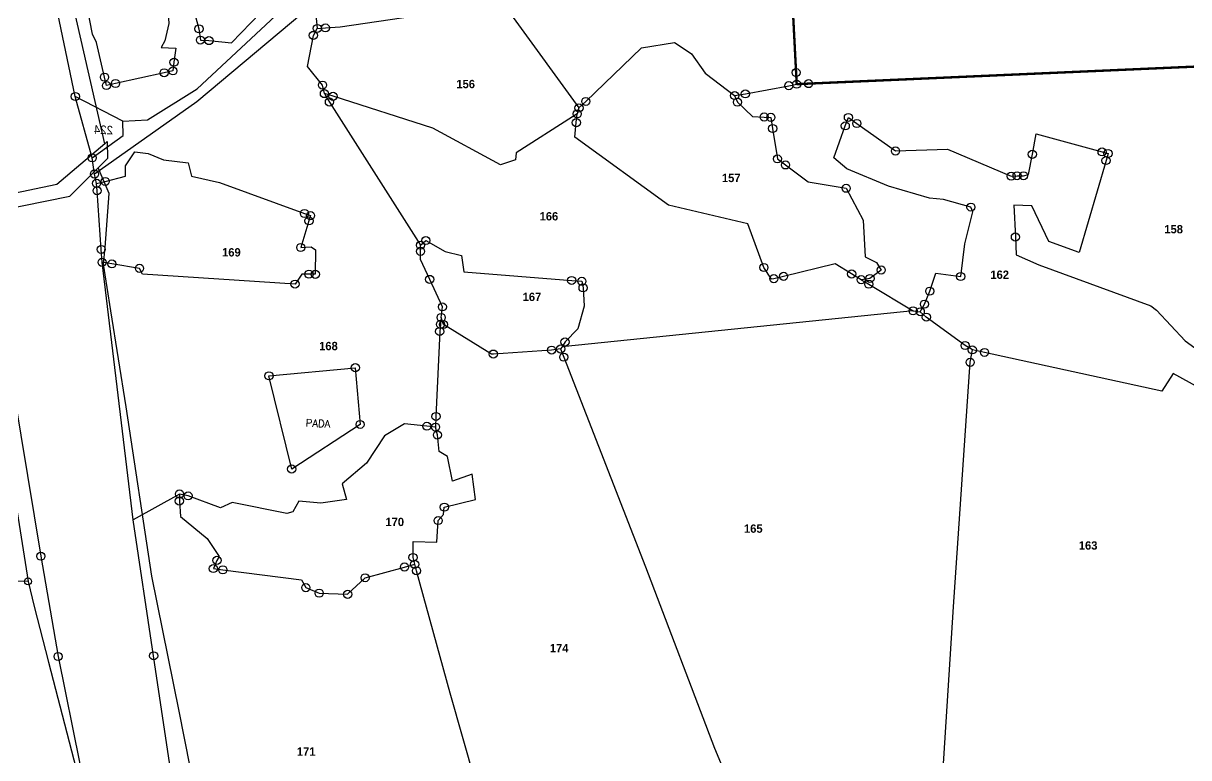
# Model space of a CAD drawing. Header units: metres. Extents: x 260330 to 264311, y 2217268 to 2221292.
# Drawn here: x 262253 to 263372, y 2218165 to 2218870 of the extents above; entities that cross this region are included whole.
import ezdxf
from ezdxf.enums import TextEntityAlignment as Align

# ---------------------------------------------------------------- set-up
doc = ezdxf.new("R2010")
doc.units = ezdxf.units.M
doc.header["$MEASUREMENT"] = 0
for name, color, linetype in [('C-BRDG-FOUNDATION', 2, 'Continuous'), ('OFF', 1, 'Continuous'), ('POLY_PARCEL', 6, 'Continuous'), ('POLY_ROAD', 30, 'Continuous'), ('POLY_WATER', 4, 'Continuous'), ('SYM_STONE', 1, 'Continuous'), ('TEXT_MAPIN', 7, 'Continuous'), ('TEXT_PARCEL', 7, 'Continuous'), ('V_BOUND_LINE', 7, 'Continuous')]:
    doc.layers.add(name, color=color, linetype=linetype)
doc.styles.get("Standard").update_dxf_attribs({"font": 'simplex.shx'})
doc.styles.add('TEXT_MAP', font='', dxfattribs={"height": 2.5})
doc.styles.get('TEXT_MAP').set_extended_font_data('Kruti Dev 050')

# ---------------------------------------------------------------- blocks, each defined once
blk = doc.blocks.new('STONE')
blk.add_circle((0, 0), 0.851)

msp = doc.modelspace()

# ---------------------------------------------------------------- linework, layer by layer
at = {"layer": 'OFF', "ltscale": 10, "flags": 128}
for points in [[(262333.5, 2218756.5), (262333.9, 2218740.4)], [(262321.3, 2218725.4), (262319.1, 2218740.9)]]:
    msp.add_lwpolyline(points, dxfattribs=at)
at = {"layer": 'POLY_PARCEL', "ltscale": 10, "flags": 128}
for points in [[(262330.9, 2218818.4), (262323.1, 2218851.7), (262319.5, 2218859.6), (262300.3, 2218958.7), (262277.2, 2219078.9), (262274.8, 2219089.4), (262283.6, 2219083.6), (262313.2, 2219064.2), (262364.3, 2218991.5), (262383.3, 2218922.2), (262391.7, 2218884.4), (262392.6, 2218869.8), (262388.9, 2218853.3), (262385.4, 2218847), (262399.3, 2218846.3), (262397.6, 2218832.7), (262396.6, 2218824.4), (262388.2, 2218822.6), (262341.5, 2218812.3), (262332.8, 2218810.3), (262330.9, 2218818.4)], [(262363.4, 2219086.4), (262364.1, 2219077.5), (262368.7, 2219020.3), (262382.7, 2218998.5), (262403.4, 2218931.9), (262421.6, 2218864.8), (262423, 2218854), (262431.2, 2218853.5), (262452.8, 2218851.4), (262490.1, 2218889.7), (262523.1, 2218903.9)], [(262532.3, 2218889.1), (262533, 2218883.4), (262534, 2218875.2), (262535.2, 2218865.2)], [(262535.2, 2218865.2), (262543, 2218865.7), (262557.1, 2218866.6), (262690.2, 2218886.4), (262708.3, 2218884.3), (262717.4, 2218882.3), (262723.1, 2218875.8), (262786.4, 2218788.8)], [(262542, 2218802.6), (262540.2, 2218810.8), (262525.8, 2218828.5), (262531.4, 2218858.5), (262535.2, 2218865.2)], [(262786.4, 2218788.8), (262792.9, 2218795.1), (262846.4, 2218846.7), (262878.1, 2218851.7), (262888.4, 2218844.9), (262894.5, 2218840.9), (262907.5, 2218822.1), (262935.8, 2218800.7)], [(262935.8, 2218800.7), (262946.1, 2218802.3), (262987.9, 2218810.2), (262995.4, 2218811.6)], [(262348.4, 2218776.2), (262302.9, 2218799.8)], [(262542, 2218802.6), (262545.3, 2218797), (262546.8, 2218794.5), (262634.2, 2218657)], [(262784.7, 2218783.2), (262780.2, 2218780.3), (262726.1, 2218745.7), (262725.4, 2218739), (262711, 2218734.3), (262646, 2218769.4), (262550.3, 2218800), (262542, 2218802.6)], [(262935.8, 2218800.7), (262938.5, 2218794.4), (262953, 2218780.7), (262964.1, 2218780.1), (262970.6, 2218779.8), (262972.3, 2218769.1), (262976.9, 2218739.9), (262984.6, 2218734.1), (263006.4, 2218717.9), (263042.9, 2218711.7), (263059.3, 2218681), (263061.1, 2218646), (263072, 2218640.4), (263076.5, 2218633.2), (263065.7, 2218625.1), (263063.8, 2218624.8), (263057.2, 2218623.9)], [(262786.4, 2218788.8), (262784.7, 2218783.2)], [(263057.2, 2218623.9), (263048.1, 2218629.4), (263032.3, 2218639.1), (262982.8, 2218627.1), (262973.4, 2218624.9), (262971.1, 2218624.3), (262963.9, 2218635.6), (262948.6, 2218677.5), (262872.3, 2218695.4), (262782.5, 2218760.9), (262783.8, 2218774.7), (262784.7, 2218783.2)], [(263030.9, 2218740.8), (263042, 2218771.6), (263045, 2218779.7), (263053.1, 2218773.9), (263090.2, 2218747.5), (263140.1, 2218749.3), (263201.3, 2218723.3), (263206.9, 2218723.7), (263213.1, 2218723.7), (263217.9, 2218724.8), (263221.6, 2218744.3), (263225.2, 2218764.1), (263288.5, 2218746.6), (263294.2, 2218745.1), (263292.3, 2218738.3), (263266.4, 2218649.9), (263237.4, 2218660.5), (263221.1, 2218694.8), (263203.9, 2218695.5), (263205.3, 2218664.9), (263206.1, 2218647.7), (263227.7, 2218638.1), (263335.3, 2218598.9), (263340.6, 2218594.5), (263368.4, 2218565.3), (263403.2, 2218539.8)], [(262323.3, 2218716.4), (262331.6, 2218718.3), (262351, 2218723.4), (262351.2, 2218733.3), (262360.1, 2218746.7), (262372.8, 2218745.2), (262387.7, 2218739), (262411.3, 2218736), (262414.5, 2218723.2), (262441.4, 2218717.3), (262522.9, 2218687.5), (262528.7, 2218685.4), (262527.2, 2218680.4), (262519.3, 2218654.8), (262529.2, 2218655.5), (262533.4, 2218652.5), (262533.3, 2218629.1), (262527.2, 2218629.2), (262520.3, 2218629.3), (262513.8, 2218619.7), (262367.5, 2218629.2), (262364.5, 2218634.8), (262338, 2218639.1), (262328.6, 2218640.6)], [(263114, 2218593.1), (263118, 2218600.4), (263123.1, 2218612.9), (263128.8, 2218630.1), (263152.8, 2218627), (263156.8, 2218658.3), (263164.6, 2218689), (263162.6, 2218693.6), (263136.2, 2218700.8), (263122.7, 2218702.3), (263083.6, 2218713.8), (263043.5, 2218730.4), (263030.9, 2218740.8)], [(262634.2, 2218657), (262639.4, 2218661.5), (262657.8, 2218650.9), (262673.7, 2218647.1), (262675.7, 2218631.4), (262779.4, 2218623.2), (262789.2, 2218622.4), (262790.3, 2218616.1), (262791.3, 2218598.5), (262785.4, 2218576.7), (262773, 2218564.1), (262770.3, 2218559.6)], [(262654.1, 2218587.6), (262655.3, 2218597.8), (262643.1, 2218624.2), (262634.3, 2218643.2), (262634.3, 2218651.1), (262634.2, 2218657)], [(263057.2, 2218623.9), (263063, 2218620.5), (263064.6, 2218619.6), (263107.1, 2218594)], [(263107.1, 2218594), (262773.4, 2218559.9), (262770.3, 2218559.6)], [(263107.1, 2218594), (263114, 2218593.1)], [(262654.1, 2218587.6), (262653.4, 2218581.2), (262653.4, 2218581), (262652.7, 2218574.2), (262649.1, 2218492.6), (262648.7, 2218482.4)], [(262768.8, 2218557.4), (262760.1, 2218556.3), (262704.2, 2218552.5), (262702.3, 2218552.3), (262656.3, 2218580.9), (262656, 2218581.9), (262654.1, 2218587.6)], [(263164, 2218556.5), (263157, 2218560.7), (263119.8, 2218588), (263114, 2218593.1)], [(262770.3, 2218559.6), (262768.8, 2218557.4)], [(262768.8, 2218557.4), (262771.8, 2218549.5), (262850.3, 2218348.1), (262916.6, 2218174.2), (262950.2, 2218093.6), (262955.1, 2218061.5), (262957.1, 2218050.8)], [(263135.6, 2218139.4), (263135.8, 2218149.2), (263145.8, 2218309.7), (263161.9, 2218544.6), (263164, 2218556.5)], [(263389.4, 2218515.8), (263381.6, 2218520.1), (263356.8, 2218533.8), (263345.9, 2218517), (263175.7, 2218554.1), (263164, 2218556.5)], [(262488.8, 2218531.6), (262571.7, 2218539.4), (262576.3, 2218484.9), (262510.6, 2218442.1), (262488.8, 2218531.6)], [(262648.7, 2218482.4), (262640.4, 2218483.2), (262618.8, 2218485.5), (262599.7, 2218473.9), (262582.4, 2218447.7), (262559.2, 2218428), (262563.1, 2218412.9), (262538.7, 2218409.2), (262517.6, 2218411.1), (262511.7, 2218400.9)], [(262628.7, 2218350.6), (262627.1, 2218357.2), (262627.2, 2218372.4), (262650, 2218372), (262651.2, 2218392.6), (262656.3, 2218398.6), (262657.1, 2218405.5), (262687, 2218412.7), (262683.8, 2218437.1), (262665.1, 2218430.6), (262660.1, 2218454), (262652.2, 2218458.9), (262650.5, 2218474.8), (262648.7, 2218482.4)], [(262402.9, 2218418.1), (262358.4, 2218393.2)], [(262402.9, 2218418.1), (262402.8, 2218411.4), (262403.9, 2218396.6), (262429.4, 2218375.3), (262441, 2218358.1), (262438.9, 2218354.4), (262435.4, 2218346.5), (262444.5, 2218345.3), (262520.1, 2218335.8), (262524.2, 2218328.2), (262537, 2218322.9), (262564.3, 2218321.8), (262581.1, 2218337.7), (262618.9, 2218348), (262628.7, 2218350.6)], [(262511.7, 2218400.9), (262506.1, 2218399.5), (262453.5, 2218409.9), (262442.3, 2218405), (262411.2, 2218416.3), (262402.9, 2218418.1)], [(262692.6, 2218121.4), (262692.1, 2218123.9), (262691.5, 2218128), (262687.1, 2218141.3), (262662.8, 2218227), (262630.4, 2218344.4), (262628.7, 2218350.6)], [(262257.5, 2218334.2), (262188.5, 2218335.8)]]:
    msp.add_lwpolyline(points, dxfattribs=at)
at = {"layer": 'POLY_ROAD', "ltscale": 10, "flags": 128}
for points in [[(262340.2, 2220533.1), (262296.4, 2220322.9), (262252.7, 2220029.1), (262228.3, 2219852.4), (262208.3, 2219705.2), (262207.2, 2219684.2), (262203.3, 2219516.4), (262201.5, 2219377.5), (262198.5, 2219221.7), (262200.1, 2219030.2), (262207.2, 2218808.8), (262211.9, 2218707.1), (262269.8, 2218358.4), (262286.4, 2218262.1), (262307.1, 2218159), (262311.9, 2218145.2), (262351.5, 2217975.3), (262411.4, 2217718), (262440, 2217587.9), (262462.7, 2217496.9), (262519.3, 2217267.6)], [(262331.1, 2218754.4), (262308.5, 2218853.8), (262296.1, 2218908.6), (262289.8, 2218958.2), (262284.9, 2219004.5), (262280.4, 2219047.5), (262278.1, 2219087.5), (262274.4, 2219124.7), (262272.1, 2219159.6), (262271.1, 2219192.8), (262270.1, 2219223.6), (262271.7, 2219251.2), (262273.4, 2219277.1), (262279.2, 2219451.2), (262282.6, 2219503.9), (262284.1, 2219613.3), (262286.5, 2219715.9)], [(262319.1, 2218740.9), (262302.9, 2218799.8), (262275.5, 2218930.5), (262266.2, 2219089.8), (262262.9, 2219252.7)], [(262331.1, 2218754.4), (262285.1, 2218715.3), (262203.8, 2218698.4)], [(262333.5, 2218756.5), (262331.1, 2218754.4)], [(262324.8, 2218731.3), (262333.9, 2218740.4)], [(262205.7, 2218685.5), (262297.7, 2218704), (262324.8, 2218731.3)], [(262552.6, 2217438.6), (262524.2, 2217568.6), (262488.4, 2217732.4), (262468.3, 2217839.3), (262458.8, 2217895.3), (262451.2, 2217955.2), (262434.4, 2218045.3), (262423.9, 2218101), (262402.7, 2218209.7), (262376.5, 2218339.3), (262351.7, 2218501.9), (262337.1, 2218594.1), (262330.1, 2218638.9), (262331.5, 2218654.7), (262335.5, 2218706.7), (262324.8, 2218731.3)], [(262323.3, 2218716.4), (262321.3, 2218725.4)], [(262328.6, 2218640.6), (262327.8, 2218653), (262323.8, 2218709.4), (262323.3, 2218716.4)], [(262205.7, 2218685.5), (262204.7, 2218672.1), (262219.1, 2218578), (262229.1, 2218513.8), (262243.4, 2218425.4), (262257.5, 2218334.2)], [(262358.4, 2218393.2), (262328.6, 2218640.6)], [(262433.7, 2217905.6), (262430.4, 2217912.6), (262378.1, 2218262.8), (262358.4, 2218393.2)], [(262257.5, 2218334.2), (262263.5, 2218310.1), (262277.3, 2218256.6), (262319.2, 2218095.1), (262333.1, 2218040.9), (262349, 2217979.7)]]:
    msp.add_lwpolyline(points, dxfattribs=at)
at = {"layer": 'POLY_WATER', "ltscale": 10, "flags": 128}
for points in [[(262319.1, 2218740.9), (262348.9, 2218762.5), (262348.4, 2218776.2), (262372.2, 2218777.3), (262419.8, 2218807.3), (262523.1, 2218903.9)], [(262532.3, 2218889.1), (262419.5, 2218794.8), (262321.3, 2218725.4)]]:
    msp.add_lwpolyline(points, dxfattribs=at)
at = {"layer": 'V_BOUND_LINE', "ltscale": 10, "const_width": 2.29, "flags": 128}
for points in [[(262973.9, 2219039.5), (262974.7, 2219032.4), (262989.7, 2218907.1), (262991, 2218896.3), (262994.8, 2218822.8), (262995.4, 2218811.6)], [(262995.4, 2218811.6), (263006.8, 2218812.2), (263477.3, 2218832.9)]]:
    msp.add_lwpolyline(points, dxfattribs=at)

# ---------------------------------------------------------------- block references
at = {"layer": 'SYM_STONE'}
for p, xscale, yscale, zscale, rotation in [((262421.6, 2218864.8), 4.571041181490074, 4.571041181490074, 4.571041181490074, 357.2240163742465), ((262531.4, 2218858.5), 4.571041181490074, 4.571041181490074, 4.571041181490074, 357.2240163742465), ((262535.2, 2218865.2), 4.571041181490074, 4.571041181490074, 4.571041181490074, 357.2240163742465), ((262543, 2218865.7), 4.571041181490074, 4.571041181490074, 4.571041181490074, 357.2240163742465), ((262423, 2218854), 4.571041181490074, 4.571041181490074, 4.571041181490074, 357.2240163742465), ((262431.2, 2218853.5), 4.571041181490074, 4.571041181490074, 4.571041181490074, 357.2240163742465), ((262397.6, 2218832.7), 4.571041181490074, 4.571041181490074, 4.571041181490074, 357.2240163742465), ((262330.9, 2218818.4), 4.571041181490074, 4.571041181490074, 4.571041181490074, 357.2240163742465), ((262388.2, 2218822.6), 4.571041181490074, 4.571041181490074, 4.571041181490074, 357.2240163742465), ((262396.6, 2218824.4), 4.571041181490074, 4.571041181490074, 4.571041181490074, 357.2240163742465), ((262994.8, 2218822.8), 4.571041181490074, 4.571041181490074, 4.571041181490074, 357.2240163742465), ((262332.8, 2218810.3), 4.571041181490074, 4.571041181490074, 4.571041181490074, 357.2240163742465), ((262341.5, 2218812.3), 4.571041181490074, 4.571041181490074, 4.571041181490074, 357.2240163742465), ((262540.2, 2218810.8), 4.571041181490074, 4.571041181490074, 4.571041181490074, 357.2240163742465), ((262542, 2218802.6), 4.571041181490074, 4.571041181490074, 4.571041181490074, 357.2240163742465), ((262987.9, 2218810.2), 4.571041181490074, 4.571041181490074, 4.571041181490074, 357.2240163742465), ((262995.4, 2218811.6), 4.571041181490074, 4.571041181490074, 4.571041181490074, 357.2240163742465), ((263006.8, 2218812.2), 4.571041181490074, 4.571041181490074, 4.571041181490074, 357.2240163742465), ((262302.9, 2218799.8), 4.571041181490074, 4.571041181490074, 4.571041181490074, 357.2240163742465), ((262546.8, 2218794.5), 4.571041181490074, 4.571041181490074, 4.571041181490074, 357.2240163742465), ((262550.3, 2218800), 4.571041181490074, 4.571041181490074, 4.571041181490074, 357.2240163742465), ((262792.9, 2218795.1), 4.571041181490074, 4.571041181490074, 4.571041181490074, 357.2240163742465), ((262935.8, 2218800.7), 4.571041181490074, 4.571041181490074, 4.571041181490074, 357.2240163742465), ((262938.5, 2218794.4), 4.571041181490074, 4.571041181490074, 4.571041181490074, 357.2240163742465), ((262946.1, 2218802.3), 4.571041181490074, 4.571041181490074, 4.571041181490074, 357.2240163742465), ((262784.7, 2218783.2), 4.571041181490074, 4.571041181490074, 4.571041181490074, 357.2240163742465), ((262786.4, 2218788.8), 4.571041181490074, 4.571041181490074, 4.571041181490074, 357.2240163742465), ((262964.1, 2218780.1), 4.571041181490074, 4.571041181490074, 4.571041181490074, 357.2240163742465), ((262783.8, 2218774.7), 4.571041181490074, 4.571041181490074, 4.571041181490074, 357.2240163742465), ((262970.6, 2218779.8), 4.571041181490074, 4.571041181490074, 4.571041181490074, 357.2240163742465), ((262972.3, 2218769.1), 4.571041181490074, 4.571041181490074, 4.571041181490074, 357.2240163742465), ((263042, 2218771.6), 4.571041181490074, 4.571041181490074, 4.571041181490074, 357.2240163742465), ((263045, 2218779.7), 4.571041181490074, 4.571041181490074, 4.571041181490074, 357.2240163742465), ((263053.1, 2218773.9), 4.571041181490074, 4.571041181490074, 4.571041181490074, 357.2240163742465), ((263090.2, 2218747.5), 4.571041181490074, 4.571041181490074, 4.571041181490074, 357.2240163742465), ((263288.5, 2218746.6), 4.571041181490074, 4.571041181490074, 4.571041181490074, 357.2240163742465), ((262319.1, 2218740.9), 4.571041181490074, 4.571041181490074, 4.571041181490074, 357.2240163742465), ((262976.9, 2218739.9), 4.571041181490074, 4.571041181490074, 4.571041181490074, 357.2240163742465), ((263221.6, 2218744.3), 4.571041181490074, 4.571041181490074, 4.571041181490074, 357.2240163742465), ((263292.3, 2218738.3), 4.571041181490074, 4.571041181490074, 4.571041181490074, 357.2240163742465), ((263294.2, 2218745.1), 4.571041181490074, 4.571041181490074, 4.571041181490074, 357.2240163742465), ((262321.3, 2218725.4), 4.571041181490074, 4.571041181490074, 4.571041181490074, 357.2240163742465), ((262984.6, 2218734.1), 4.571041181490074, 4.571041181490074, 4.571041181490074, 357.2240163742465), ((262323.3, 2218716.4), 4.571041181490074, 4.571041181490074, 4.571041181490074, 357.2240163742465), ((262331.6, 2218718.3), 4.571041181490074, 4.571041181490074, 4.571041181490074, 357.2240163742465), ((263201.3, 2218723.3), 4.571041181490074, 4.571041181490074, 4.571041181490074, 357.2240163742465), ((263206.9, 2218723.7), 4.571041181490074, 4.571041181490074, 4.571041181490074, 357.2240163742465), ((263213.1, 2218723.7), 4.571041181490074, 4.571041181490074, 4.571041181490074, 357.2240163742465), ((262323.8, 2218709.4), 4.571041181490074, 4.571041181490074, 4.571041181490074, 357.2240163742465), ((263042.9, 2218711.7), 4.571041181490074, 4.571041181490074, 4.571041181490074, 357.2240163742465), ((263162.6, 2218693.6), 4.571041181490074, 4.571041181490074, 4.571041181490074, 357.2240163742465), ((262522.9, 2218687.5), 4.571041181490074, 4.571041181490074, 4.571041181490074, 357.2240163742465), ((262527.2, 2218680.4), 4.571041181490074, 4.571041181490074, 4.571041181490074, 357.2240163742465), ((262528.7, 2218685.4), 4.571041181490074, 4.571041181490074, 4.571041181490074, 357.2240163742465), ((262634.2, 2218657), 4.571041181490074, 4.571041181490074, 4.571041181490074, 357.2240163742465), ((262639.4, 2218661.5), 4.571041181490074, 4.571041181490074, 4.571041181490074, 357.2240163742465), ((263205.3, 2218664.9), 4.571041181490074, 4.571041181490074, 4.571041181490074, 357.2240163742465), ((262327.8, 2218653), 4.571041181490074, 4.571041181490074, 4.571041181490074, 357.2240163742465), ((262519.3, 2218654.8), 4.571041181490074, 4.571041181490074, 4.571041181490074, 357.2240163742465), ((262634.3, 2218651.1), 4.571041181490074, 4.571041181490074, 4.571041181490074, 357.2240163742465), ((262328.6, 2218640.6), 4.571041181490074, 4.571041181490074, 4.571041181490074, 357.2240163742465), ((262338, 2218639.1), 4.571041181490074, 4.571041181490074, 4.571041181490074, 357.2240163742465), ((262364.5, 2218634.8), 4.571041181490074, 4.571041181490074, 4.571041181490074, 357.2240163742465), ((262963.9, 2218635.6), 4.571041181490074, 4.571041181490074, 4.571041181490074, 357.2240163742465), ((262527.2, 2218629.2), 4.571041181490074, 4.571041181490074, 4.571041181490074, 357.2240163742465), ((262533.3, 2218629.1), 4.571041181490074, 4.571041181490074, 4.571041181490074, 357.2240163742465), ((262643.1, 2218624.2), 4.571041181490074, 4.571041181490074, 4.571041181490074, 357.2240163742465), ((262973.4, 2218624.9), 4.571041181490074, 4.571041181490074, 4.571041181490074, 357.2240163742465), ((262982.8, 2218627.1), 4.571041181490074, 4.571041181490074, 4.571041181490074, 357.2240163742465), ((263048.1, 2218629.4), 4.571041181490074, 4.571041181490074, 4.571041181490074, 357.2240163742465), ((263057.2, 2218623.9), 4.571041181490074, 4.571041181490074, 4.571041181490074, 357.2240163742465), ((263065.7, 2218625.1), 4.571041181490074, 4.571041181490074, 4.571041181490074, 357.2240163742465), ((263076.5, 2218633.2), 4.571041181490074, 4.571041181490074, 4.571041181490074, 357.2240163742465), ((263152.8, 2218627), 4.571041181490074, 4.571041181490074, 4.571041181490074, 357.2240163742465), ((262513.8, 2218619.7), 4.571041181490074, 4.571041181490074, 4.571041181490074, 357.2240163742465), ((262779.4, 2218623.2), 4.571041181490074, 4.571041181490074, 4.571041181490074, 357.2240163742465), ((262789.2, 2218622.4), 4.571041181490074, 4.571041181490074, 4.571041181490074, 357.2240163742465), ((262790.3, 2218616.1), 4.571041181490074, 4.571041181490074, 4.571041181490074, 357.2240163742465), ((263064.6, 2218619.6), 4.571041181490074, 4.571041181490074, 4.571041181490074, 357.2240163742465), ((263123.1, 2218612.9), 4.571041181490074, 4.571041181490074, 4.571041181490074, 357.2240163742465), ((262655.3, 2218597.8), 4.571041181490074, 4.571041181490074, 4.571041181490074, 357.2240163742465), ((263107.1, 2218594), 4.571041181490074, 4.571041181490074, 4.571041181490074, 357.2240163742465), ((263114, 2218593.1), 4.571041181490074, 4.571041181490074, 4.571041181490074, 357.2240163742465), ((263118, 2218600.4), 4.571041181490074, 4.571041181490074, 4.571041181490074, 357.2240163742465), ((262653.4, 2218581), 4.571041181490074, 4.571041181490074, 4.571041181490074, 357.2240163742465), ((262654.1, 2218587.6), 4.571041181490074, 4.571041181490074, 4.571041181490074, 357.2240163742465), ((262656.3, 2218580.9), 4.571041181490074, 4.571041181490074, 4.571041181490074, 357.2240163742465), ((263119.8, 2218588), 4.571041181490074, 4.571041181490074, 4.571041181490074, 357.2240163742465), ((262652.7, 2218574.2), 4.571041181490074, 4.571041181490074, 4.571041181490074, 357.2240163742465), ((262768.8, 2218557.4), 4.571041181490074, 4.571041181490074, 4.571041181490074, 357.2240163742465), ((262773, 2218564.1), 4.571041181490074, 4.571041181490074, 4.571041181490074, 357.2240163742465), ((263157, 2218560.7), 4.571041181490074, 4.571041181490074, 4.571041181490074, 357.2240163742465), ((263164, 2218556.5), 4.571041181490074, 4.571041181490074, 4.571041181490074, 357.2240163742465), ((262704.2, 2218552.5), 4.571041181490074, 4.571041181490074, 4.571041181490074, 357.2240163742465), ((262760.1, 2218556.3), 4.571041181490074, 4.571041181490074, 4.571041181490074, 357.2240163742465), ((262771.8, 2218549.5), 4.571041181490074, 4.571041181490074, 4.571041181490074, 357.2240163742465), ((263175.7, 2218554.1), 4.571041181490074, 4.571041181490074, 4.571041181490074, 357.2240163742465), ((262571.7, 2218539.4), 4.571041181490074, 4.571041181490074, 4.571041181490074, 357.2240163742465), ((263161.9, 2218544.6), 4.571041181490074, 4.571041181490074, 4.571041181490074, 357.2240163742465), ((262488.8, 2218531.6), 4.571041181490074, 4.571041181490074, 4.571041181490074, 357.2240163742465), ((262649.1, 2218492.6), 4.571041181490074, 4.571041181490074, 4.571041181490074, 357.2240163742465), ((262576.3, 2218484.9), 4.571041181490074, 4.571041181490074, 4.571041181490074, 357.2240163742465), ((262640.4, 2218483.2), 4.571041181490074, 4.571041181490074, 4.571041181490074, 357.2240163742465), ((262648.7, 2218482.4), 4.571041181490074, 4.571041181490074, 4.571041181490074, 357.2240163742465), ((262650.5, 2218474.8), 4.571041181490074, 4.571041181490074, 4.571041181490074, 357.2240163742465), ((262510.6, 2218442.1), 4.571041181490074, 4.571041181490074, 4.571041181490074, 357.2240163742465), ((262402.8, 2218411.4), 4.571041181490074, 4.571041181490074, 4.571041181490074, 357.2240163742465), ((262402.9, 2218418.1), 4.571041181490074, 4.571041181490074, 4.571041181490074, 357.2240163742465), ((262411.2, 2218416.3), 4.571041181490074, 4.571041181490074, 4.571041181490074, 357.2240163742465), ((262657.1, 2218405.5), 4.571041181490074, 4.571041181490074, 4.571041181490074, 357.2240163742465), ((262651.2, 2218392.6), 4.571041181490074, 4.571041181490074, 4.571041181490074, 357.2240163742465), ((262269.8, 2218358.4), 4.571041181490074, 4.571041181490074, 4.571041181490074, 357.2240163742465), ((262627.1, 2218357.2), 4.571041181490074, 4.571041181490074, 4.571041181490074, 357.2240163742465), ((262435.4, 2218346.5), 4.571041181490074, 4.571041181490074, 4.571041181490074, 357.2240163742465), ((262438.9, 2218354.4), 4.571041181490074, 4.571041181490074, 4.571041181490074, 357.2240163742465), ((262444.5, 2218345.3), 4.571041181490074, 4.571041181490074, 4.571041181490074, 357.2240163742465), ((262618.9, 2218348), 4.571041181490074, 4.571041181490074, 4.571041181490074, 357.2240163742465), ((262628.7, 2218350.6), 4.571041181490074, 4.571041181490074, 4.571041181490074, 357.2240163742465), ((262630.4, 2218344.4), 4.571041181490074, 4.571041181490074, 4.571041181490074, 357.2240163742465), ((262257.5, 2218334.2), 3.895693111489024, 3.895693111489024, 3.895693111489024, 357.5742632689065), ((262581.1, 2218337.7), 4.571041181490074, 4.571041181490074, 4.571041181490074, 357.2240163742465), ((262524.2, 2218328.2), 4.571041181490074, 4.571041181490074, 4.571041181490074, 357.2240163742465), ((262537, 2218322.9), 4.571041181490074, 4.571041181490074, 4.571041181490074, 357.2240163742465), ((262564.3, 2218321.8), 4.571041181490074, 4.571041181490074, 4.571041181490074, 357.2240163742465), ((262286.4, 2218262.1), 4.571041181490074, 4.571041181490074, 4.571041181490074, 357.2240163742465), ((262378.1, 2218262.8), 4.571041181490074, 4.571041181490074, 4.571041181490074, 357.2240163742465)]:
    msp.add_blockref('STONE', p, dxfattribs=dict(at, xscale=xscale, yscale=yscale, zscale=zscale, rotation=rotation))

# ---------------------------------------------------------------- texts
at = {"layer": 'C-BRDG-FOUNDATION', "color": 0, "char_height": 8, "attachment_point": 1, "style": 'TEXT_MAP'}
for s, width, insert in [('{\\fKruti Dev 050|b1|i0|c0|p2;\\C256;\\c0;156}', 8, (262668.7, 2218815.8)), ('{\\fKruti Dev 050|b1|i0|c0|p2;\\C256;\\c0;157}', 2.813, (262923.6, 2218725.6)), ('{\\fKruti Dev 050|b1|i0|c0|p2;\\C256;\\c0;166}', 2.813, (262748.6, 2218688.8)), ('{\\fKruti Dev 050|b1|i0|c0|p2;\\C256;\\c0;158}', 2.813, (263348.3, 2218676.4)), ('{\\fKruti Dev 050|b1|i0|c0|p2;\\C256;\\c0;169}', 2.813, (262443.8, 2218654.2)), ('{\\fKruti Dev 050|b1|i0|c0|p2;\\C256;\\c0;162}', 2.813, (263181.3, 2218632.7)), ('{\\fKruti Dev 050|b1|i0|c0|p2;\\C256;\\c0;167}', 2.813, (262732.3, 2218611.4)), ('{\\fKruti Dev 050|b1|i0|c0|p2;\\C256;\\c0;168}', 8, (262537, 2218564.2)), ('{\\fKruti Dev 050|b1|i0|c0|p2;\\C256;\\c0;170}', 2.813, (262600.6, 2218395.3)), ('{\\fKruti Dev 050|b1|i0|c0|p2;\\C256;\\c0;165}', 8, (262944.8, 2218388.9)), ('{\\fKruti Dev 050|b1|i0|c0|p2;\\C256;\\c0;163}', 8, (263266.2, 2218372.7)), ('{\\fKruti Dev 050|b1|i0|c0|p2;\\C256;\\c0;174}', 8, (262758.4, 2218274.1)), ('{\\fKruti Dev 050|b1|i0|c0|p2;\\C256;\\c0;171}', 2.813, (262515.6, 2218174.8))]:
    msp.add_mtext_dynamic_manual_height_columns(s, width=width, gutter_width=1, heights=[0], dxfattribs=dict(at, insert=insert))
at = {"layer": 'TEXT_MAPIN', "color": 0, "ltscale": 10}
msp.add_text('PADA', height=7.01, rotation=357.5743, dxfattribs=at).set_placement((262535.8, 2218482.4), align=Align.CENTER)
at = {"layer": 'TEXT_PARCEL', "style": 'TEXT_MAP', "text_generation_flag": 2}
msp.add_text('224', height=8.23, rotation=357.224, dxfattribs=at).set_placement((262338.9, 2218763.3))

doc.saveas('drawing.dxf')
